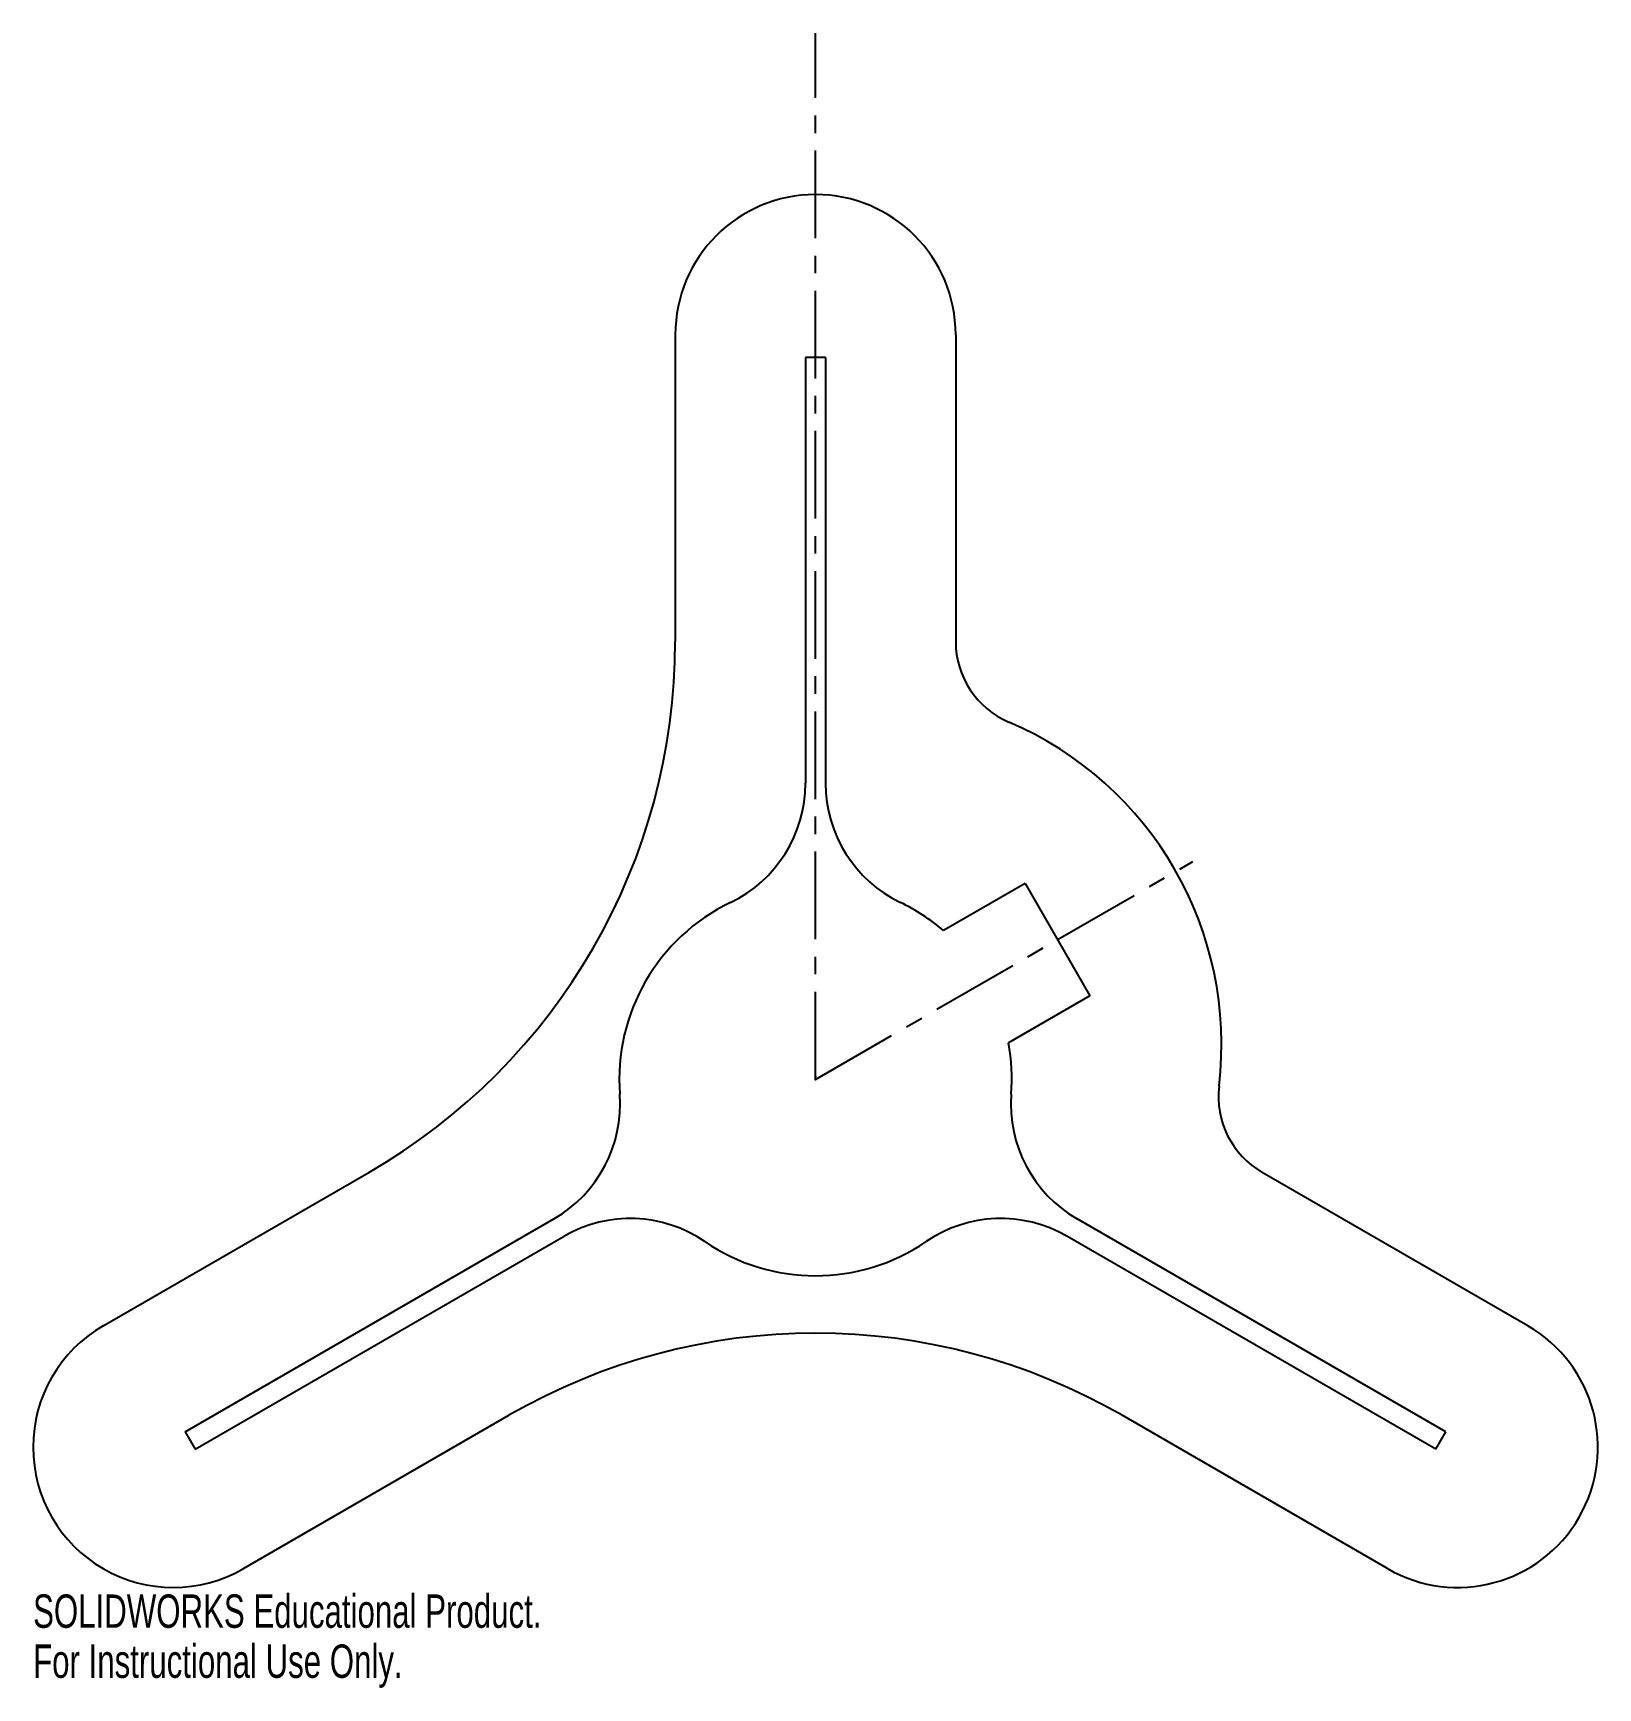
# Model space of a CAD drawing. Header units: inches. Extents: x -4.46 to 4.46, y -3.47 to 5.97.
import ezdxf

# ---------------------------------------------------------------- set-up
doc = ezdxf.new("R2010")
doc.units = ezdxf.units.IN
doc.header["$MEASUREMENT"] = 0
doc.header["$PDSIZE"] = -1
doc.linetypes.add('CENTERX2', pattern=[0.8, 0.5, -0.1, 0.1, -0.1])
doc.styles.add('SLDTEXTSTYLE0', font='TXT', dxfattribs={"width": 0.7})

msp = doc.modelspace()

# ---------------------------------------------------------------- linework, layer by layer
at = {"color": 7, "linetype": 'CENTERX2'}
for q in [(0, 5.9701), (2.1531, 1.2431)]:
    msp.add_line((0, 0), q, dxfattribs=at)
at = {"color": 7, "linetype": 'Continuous'}
for p, q in [((-0.8, 4.2487), (-0.8, 2.4987)), ((0.8, 4.2487), (0.8, 2.4987)), ((0.0575, 4.12), (-0.0575, 4.12)), ((-0.0575, 4.12), (-0.0575, 1.6898)), ((0.0575, 4.12), (0.0575, 1.6898)), ((1.1963, 1.1179), (0.7305, 0.849)), ((1.1963, 1.1179), (1.5663, 0.4771)), ((1.5663, 0.4771), (1.1005, 0.2081)), ((-4.0645, -1.4057), (-2.549, -0.5307)), ((4.0645, -1.4057), (2.549, -0.5307)), ((-3.5968, -2.0102), (-1.4922, -0.7951)), ((3.5968, -2.0102), (1.4922, -0.7951)), ((-3.5393, -2.1098), (-1.4347, -0.8947)), ((3.5393, -2.1098), (1.4347, -0.8947)), ((-3.2645, -2.7913), (-1.749, -1.9163)), ((3.2645, -2.7913), (1.749, -1.9163)), ((-3.5968, -2.0102), (-3.5393, -2.1098)), ((3.5393, -2.1098), (3.5968, -2.0102))]:
    msp.add_line(p, q, dxfattribs=at)
for centre, radius, start, end in [((0, 4.2487), 0.8, 0, 180), ((-4.298, 2.4987), 3.498, 300, 0), ((1.3, 2.4987), 0.5, 180, 246.84129), ((0.3168, 0.2001), 2, 353.15871, 66.84129), ((-0.8125, 1.6898), 0.755, 295.67929, 0), ((0.8125, 1.6898), 0.755, 180, 244.32071), ((0, 0), 1.12, 115.67929, 184.32071), ((0, 0), 1.12, 49.29045, 64.32071), ((0, 0), 1.12, 355.67929, 10.70955), ((-1.8697, -0.1413), 0.755, 300, 4.32071), ((1.8697, -0.1413), 0.755, 175.67929, 240), ((2.799, -0.0977), 0.5, 173.15871, 240), ((-1.0572, -1.5486), 0.755, 55.67929, 120), ((1.0572, -1.5486), 0.755, 60, 124.32071), ((0, 0), 1.12, 235.67929, 304.32071), ((-3.6645, -2.0985), 0.8, 120, 300), ((3.6645, -2.0985), 0.8, 240, 60), ((0, -4.9457), 3.498, 60, 120)]:
    msp.add_arc(centre, radius, start, end, dxfattribs=at)
for p in [(0, 5.0487), (0, 4.125), (1.3856, 0.8), (0, 0.0172), (0, 0), (0, 0), (0, 0)]:
    msp.add_point(p, dxfattribs=at)

# ---------------------------------------------------------------- texts
at = {"color": 7, "linetype": 'Continuous', "char_height": 0.1903, "attachment_point": 1, "style": 'SLDTEXTSTYLE0'}
for s, insert in [('SOLIDWORKS Educational Product.', (-4.4645, -2.9386)), ('For Instructional Use Only.', (-4.4645, -3.2241))]:
    msp.add_mtext(s, dxfattribs=dict(at, insert=insert))

doc.saveas('drawing.dxf')
